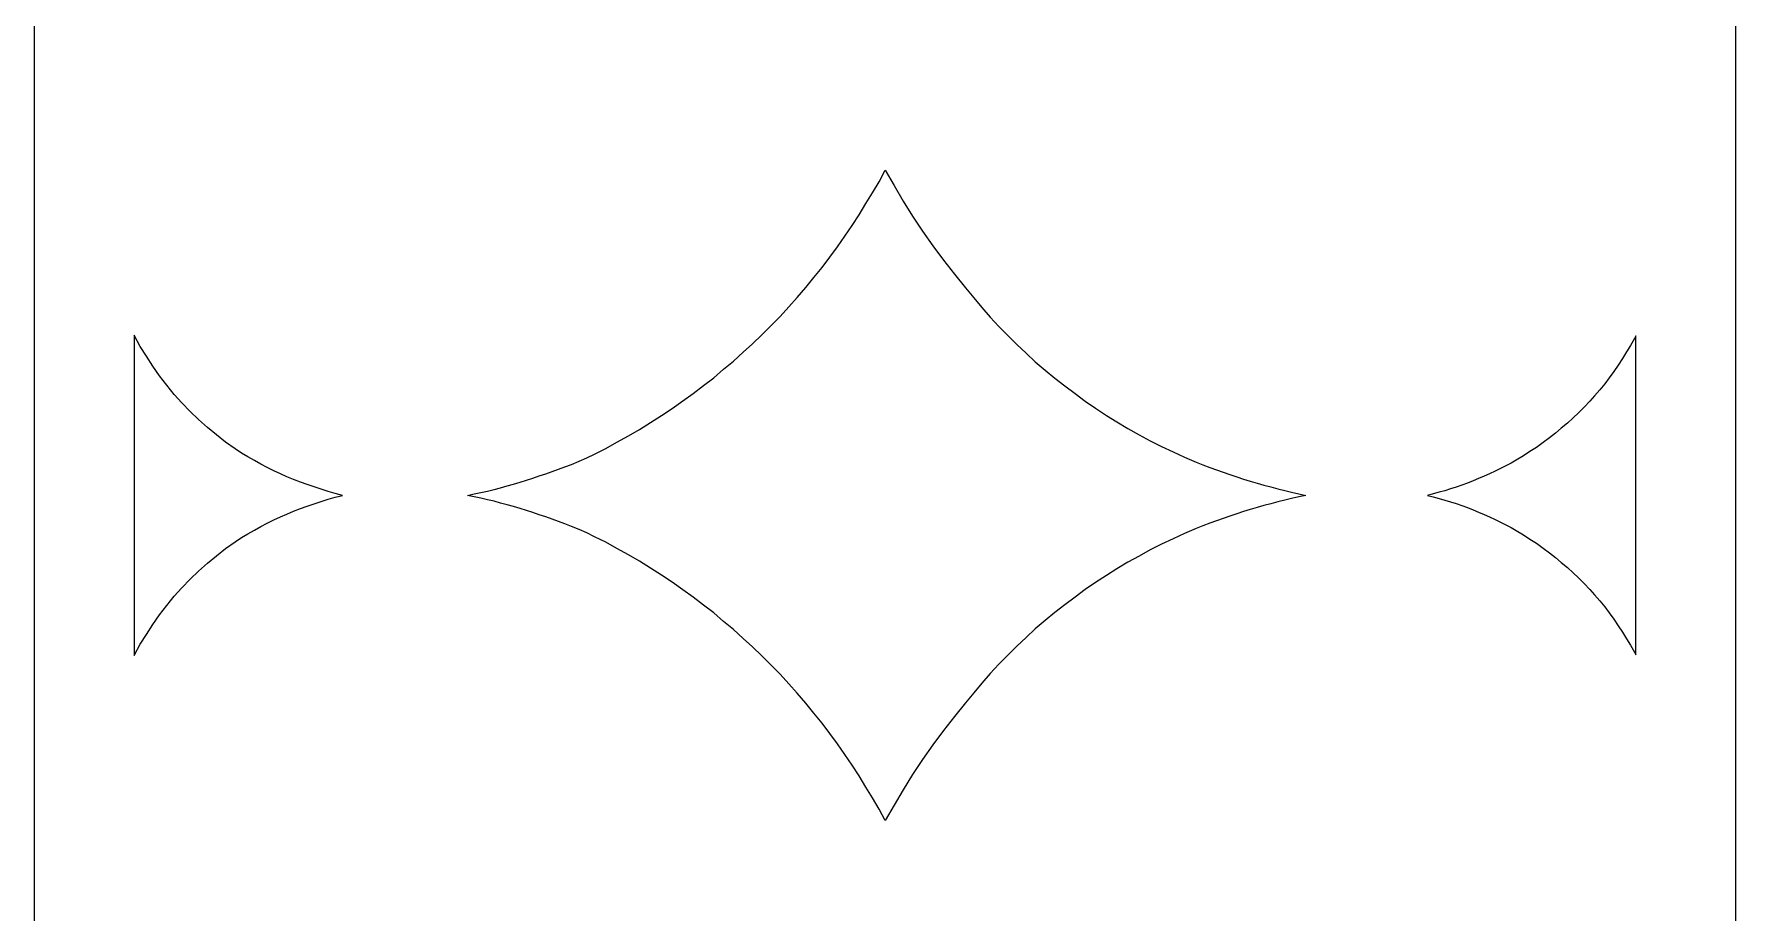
# Model space of a CAD drawing. Header units: centimetres. Extents: x -9.4 to 6.3, y -13 to 13.6.
# Drawn here: x -9.44 to -2.66, y 4.41 to 7.92 of the extents above; entities that cross this region are included whole.
import ezdxf

# ---------------------------------------------------------------- set-up
doc = ezdxf.new("R2010")
doc.units = ezdxf.units.CM
doc.header["$MEASUREMENT"] = 0
doc.layers.add('layer 1', color=7, linetype='Continuous')

msp = doc.modelspace()

# ---------------------------------------------------------------- linework, layer by layer
at = {"layer": 'layer 1', "color": 177, "lineweight": 9}
for points, knots in [([(-9.44332, 13.58709), (-9.44332, 13.58709), (-2.6561, 13.58709), (-2.6561, 13.58709), (-2.6561, 13.58709), (-2.6561, 13.58709), (-2.6561, -13.01887), (-2.6561, -13.01887), (-2.6561, -13.01887), (-2.6561, -13.01887), (-9.44332, -13.01887), (-9.44332, -13.01887), (-9.44332, -13.01887), (-9.44332, -13.01887), (-9.44332, 13.58709), (-9.44332, 13.58709)], [0, 0, 0, 0, 0.2, 0.2, 0.2, 0.2, 0.4, 0.4, 0.4, 0.4, 0.6, 0.6, 0.6, 0.6, 1, 1, 1, 1]), ([(-7.71492, 6.08173), (-7.57084, 6.05384), (-7.43741, 6.00997), (-7.30046, 5.95802), (-7.30046, 5.95802), (-7.30046, 5.95802), (-7.26874, 5.94534), (-7.26874, 5.94534), (-7.26874, 5.94534), (-7.26874, 5.94534), (-7.23914, 5.93159), (-7.23914, 5.93159), (-7.23914, 5.93159), (-7.23914, 5.93159), (-7.20848, 5.91679), (-7.20848, 5.91679), (-7.20848, 5.91679), (-7.20848, 5.91679), (-7.16303, 5.89459), (-7.16303, 5.89459), (-7.16303, 5.89459), (-7.16303, 5.89459), (-7.11861, 5.86922), (-7.11861, 5.86922), (-7.11861, 5.86922), (-7.11861, 5.86922), (-7.07209, 5.84385), (-7.07209, 5.84385), (-7.07209, 5.84385), (-7.07209, 5.84385), (-7.02875, 5.81848), (-7.02875, 5.81848), (-7.02875, 5.81848), (-7.02875, 5.81848), (-6.98541, 5.79097), (-6.98541, 5.79097), (-6.98541, 5.79097), (-6.98541, 5.79097), (-6.94099, 5.76349), (-6.94099, 5.76349), (-6.94099, 5.76349), (-6.94099, 5.76349), (-6.8987, 5.73494), (-6.8987, 5.73494), (-6.8987, 5.73494), (-6.8987, 5.73494), (-6.85641, 5.70429), (-6.85641, 5.70429), (-6.85641, 5.70429), (-6.85641, 5.70429), (-6.81413, 5.67469), (-6.81413, 5.67469), (-6.81413, 5.67469), (-6.81413, 5.67469), (-6.77394, 5.64297), (-6.77394, 5.64297), (-6.77394, 5.64297), (-6.77394, 5.64297), (-6.73271, 5.6123), (-6.73271, 5.6123), (-6.73271, 5.6123), (-6.73271, 5.6123), (-6.69359, 5.57847), (-6.69359, 5.57847), (-6.69359, 5.57847), (-6.69359, 5.57847), (-6.65448, 5.5457), (-6.65448, 5.5457), (-6.65448, 5.5457), (-6.65448, 5.5457), (-6.61535, 5.51081), (-6.61535, 5.51081), (-6.61535, 5.51081), (-6.61535, 5.51081), (-6.57834, 5.47698), (-6.57834, 5.47698), (-6.57834, 5.47698), (-6.57834, 5.47698), (-6.54029, 5.44102), (-6.54029, 5.44102), (-6.54029, 5.44102), (-6.54029, 5.44102), (-6.50434, 5.40507), (-6.50434, 5.40507), (-6.50434, 5.40507), (-6.50434, 5.40507), (-6.46838, 5.36807), (-6.46838, 5.36807), (-6.46838, 5.36807), (-6.46838, 5.36807), (-6.4335, 5.33002), (-6.4335, 5.33002), (-6.4335, 5.33002), (-6.4335, 5.33002), (-6.39967, 5.29194), (-6.39967, 5.29194), (-6.39967, 5.29194), (-6.39967, 5.29194), (-6.36584, 5.25177), (-6.36584, 5.25177), (-6.36584, 5.25177), (-6.36584, 5.25177), (-6.33307, 5.21265), (-6.33307, 5.21265), (-6.33307, 5.21265), (-6.33307, 5.21265), (-6.30028, 5.17248), (-6.30028, 5.17248), (-6.30028, 5.17248), (-6.30028, 5.17248), (-6.26962, 5.13123), (-6.26962, 5.13123), (-6.26962, 5.13123), (-6.26962, 5.13123), (-6.23896, 5.09), (-6.23896, 5.09), (-6.23896, 5.09), (-6.23896, 5.09), (-6.20936, 5.04772), (-6.20936, 5.04772), (-6.20936, 5.04772), (-6.20936, 5.04772), (-6.18082, 5.00543), (-6.18082, 5.00543), (-6.18082, 5.00543), (-6.18082, 5.00543), (-6.15227, 4.96209), (-6.15227, 4.96209), (-6.15227, 4.96209), (-6.15227, 4.96209), (-6.12583, 4.91767), (-6.12583, 4.91767), (-6.12583, 4.91767), (-6.12583, 4.91767), (-6.0994, 4.87433), (-6.0994, 4.87433), (-6.0994, 4.87433), (-6.0994, 4.87433), (-6.07297, 4.82993), (-6.07297, 4.82993), (-6.07297, 4.82993), (-6.07297, 4.82993), (-6.04971, 4.78339), (-6.04971, 4.78339), (-6.04971, 4.78339), (-6.04971, 4.78339), (-6.01377, 4.84578), (-6.01377, 4.84578), (-6.01377, 4.84578), (-6.01377, 4.84578), (-5.97782, 4.9071), (-5.97782, 4.9071), (-5.97782, 4.9071), (-5.97782, 4.9071), (-5.93975, 4.96737), (-5.93975, 4.96737), (-5.93975, 4.96737), (-5.93975, 4.96737), (-5.89958, 5.02763), (-5.89958, 5.02763), (-5.89958, 5.02763), (-5.89958, 5.02763), (-5.8594, 5.08578), (-5.8594, 5.08578), (-5.8594, 5.08578), (-5.8594, 5.08578), (-5.81606, 5.14288), (-5.81606, 5.14288), (-5.81606, 5.14288), (-5.81606, 5.14288), (-5.7727, 5.19891), (-5.7727, 5.19891), (-5.7727, 5.19891), (-5.7727, 5.19891), (-5.7283, 5.25388), (-5.7283, 5.25388), (-5.7283, 5.25388), (-5.7283, 5.25388), (-5.69553, 5.29405), (-5.69553, 5.29405), (-5.69553, 5.29405), (-5.69553, 5.29405), (-5.66381, 5.33213), (-5.66381, 5.33213), (-5.66381, 5.33213), (-5.66381, 5.33213), (-5.62998, 5.37019), (-5.62998, 5.37019), (-5.62998, 5.37019), (-5.62998, 5.37019), (-5.59613, 5.40825), (-5.59613, 5.40825), (-5.59613, 5.40825), (-5.59613, 5.40825), (-5.56019, 5.44419), (-5.56019, 5.44419), (-5.56019, 5.44419), (-5.56019, 5.44419), (-5.52425, 5.48015), (-5.52425, 5.48015), (-5.52425, 5.48015), (-5.52425, 5.48015), (-5.48725, 5.51398), (-5.48725, 5.51398), (-5.48725, 5.51398), (-5.48725, 5.51398), (-5.45023, 5.54887), (-5.45023, 5.54887), (-5.45023, 5.54887), (-5.45023, 5.54887), (-5.41111, 5.58164), (-5.41111, 5.58164), (-5.41111, 5.58164), (-5.41111, 5.58164), (-5.372, 5.61441), (-5.372, 5.61441), (-5.372, 5.61441), (-5.372, 5.61441), (-5.33288, 5.64509), (-5.33288, 5.64509), (-5.33288, 5.64509), (-5.33288, 5.64509), (-5.29165, 5.67574), (-5.29165, 5.67574), (-5.29165, 5.67574), (-5.29165, 5.67574), (-5.25146, 5.70534), (-5.25146, 5.70534), (-5.25146, 5.70534), (-5.25146, 5.70534), (-5.21023, 5.73389), (-5.21023, 5.73389), (-5.21023, 5.73389), (-5.21023, 5.73389), (-5.16689, 5.76243), (-5.16689, 5.76243), (-5.16689, 5.76243), (-5.16689, 5.76243), (-5.1246, 5.78886), (-5.1246, 5.78886), (-5.1246, 5.78886), (-5.1246, 5.78886), (-5.08124, 5.81531), (-5.08124, 5.81531), (-5.08124, 5.81531), (-5.08124, 5.81531), (-5.03578, 5.83962), (-5.03578, 5.83962), (-5.03578, 5.83962), (-5.03578, 5.83962), (-4.99244, 5.86394), (-4.99244, 5.86394), (-4.99244, 5.86394), (-4.99244, 5.86394), (-4.94698, 5.88719), (-4.94698, 5.88719), (-4.94698, 5.88719), (-4.94698, 5.88719), (-4.90045, 5.90834), (-4.90045, 5.90834), (-4.90045, 5.90834), (-4.90045, 5.90834), (-4.85499, 5.92948), (-4.85499, 5.92948), (-4.85499, 5.92948), (-4.85499, 5.92948), (-4.80848, 5.94957), (-4.80848, 5.94957), (-4.80848, 5.94957), (-4.66545, 6.00678), (-4.52246, 6.04969), (-4.37182, 6.08173), (-4.37182, 6.08173), (-4.52246, 6.11377), (-4.66545, 6.15668), (-4.80848, 6.21389), (-4.80848, 6.21389), (-4.80848, 6.21389), (-4.85499, 6.23398), (-4.85499, 6.23398), (-4.85499, 6.23398), (-4.85499, 6.23398), (-4.90045, 6.25512), (-4.90045, 6.25512), (-4.90045, 6.25512), (-4.90045, 6.25512), (-4.94698, 6.27627), (-4.94698, 6.27627), (-4.94698, 6.27627), (-4.94698, 6.27627), (-4.99244, 6.29952), (-4.99244, 6.29952), (-4.99244, 6.29952), (-4.99244, 6.29952), (-5.03578, 6.32384), (-5.03578, 6.32384), (-5.03578, 6.32384), (-5.03578, 6.32384), (-5.08124, 6.34815), (-5.08124, 6.34815), (-5.08124, 6.34815), (-5.08124, 6.34815), (-5.1246, 6.3746), (-5.1246, 6.3746), (-5.1246, 6.3746), (-5.1246, 6.3746), (-5.16689, 6.40103), (-5.16689, 6.40103), (-5.16689, 6.40103), (-5.16689, 6.40103), (-5.21023, 6.42957), (-5.21023, 6.42957), (-5.21023, 6.42957), (-5.21023, 6.42957), (-5.25146, 6.45812), (-5.25146, 6.45812), (-5.25146, 6.45812), (-5.25146, 6.45812), (-5.29165, 6.48772), (-5.29165, 6.48772), (-5.29165, 6.48772), (-5.29165, 6.48772), (-5.33288, 6.51837), (-5.33288, 6.51837), (-5.33288, 6.51837), (-5.33288, 6.51837), (-5.372, 6.54905), (-5.372, 6.54905), (-5.372, 6.54905), (-5.372, 6.54905), (-5.41111, 6.58182), (-5.41111, 6.58182), (-5.41111, 6.58182), (-5.41111, 6.58182), (-5.45023, 6.61459), (-5.45023, 6.61459), (-5.45023, 6.61459), (-5.45023, 6.61459), (-5.48725, 6.64948), (-5.48725, 6.64948), (-5.48725, 6.64948), (-5.48725, 6.64948), (-5.52425, 6.68331), (-5.52425, 6.68331), (-5.52425, 6.68331), (-5.52425, 6.68331), (-5.56019, 6.71927), (-5.56019, 6.71927), (-5.56019, 6.71927), (-5.56019, 6.71927), (-5.59613, 6.75521), (-5.59613, 6.75521), (-5.59613, 6.75521), (-5.59613, 6.75521), (-5.62998, 6.79327), (-5.62998, 6.79327), (-5.62998, 6.79327), (-5.62998, 6.79327), (-5.66381, 6.83133), (-5.66381, 6.83133), (-5.66381, 6.83133), (-5.66381, 6.83133), (-5.69553, 6.8694), (-5.69553, 6.8694), (-5.69553, 6.8694), (-5.69553, 6.8694), (-5.7283, 6.90958), (-5.7283, 6.90958), (-5.7283, 6.90958), (-5.7283, 6.90958), (-5.7727, 6.96455), (-5.7727, 6.96455), (-5.7727, 6.96455), (-5.7727, 6.96455), (-5.81606, 7.02058), (-5.81606, 7.02058), (-5.81606, 7.02058), (-5.81606, 7.02058), (-5.8594, 7.07768), (-5.8594, 7.07768), (-5.8594, 7.07768), (-5.8594, 7.07768), (-5.89958, 7.13583), (-5.89958, 7.13583), (-5.89958, 7.13583), (-5.89958, 7.13583), (-5.93975, 7.19609), (-5.93975, 7.19609), (-5.93975, 7.19609), (-5.93975, 7.19609), (-5.97782, 7.25636), (-5.97782, 7.25636), (-5.97782, 7.25636), (-5.97782, 7.25636), (-6.01377, 7.31768), (-6.01377, 7.31768), (-6.01377, 7.31768), (-6.01377, 7.31768), (-6.04971, 7.38007), (-6.04971, 7.38007), (-6.04971, 7.38007), (-6.04971, 7.38007), (-6.07297, 7.33353), (-6.07297, 7.33353), (-6.07297, 7.33353), (-6.07297, 7.33353), (-6.0994, 7.28913), (-6.0994, 7.28913), (-6.0994, 7.28913), (-6.0994, 7.28913), (-6.12583, 7.24579), (-6.12583, 7.24579), (-6.12583, 7.24579), (-6.12583, 7.24579), (-6.15227, 7.20137), (-6.15227, 7.20137), (-6.15227, 7.20137), (-6.15227, 7.20137), (-6.18082, 7.15803), (-6.18082, 7.15803), (-6.18082, 7.15803), (-6.18082, 7.15803), (-6.20936, 7.11574), (-6.20936, 7.11574), (-6.20936, 7.11574), (-6.20936, 7.11574), (-6.23896, 7.07345), (-6.23896, 7.07345), (-6.23896, 7.07345), (-6.23896, 7.07345), (-6.26962, 7.03223), (-6.26962, 7.03223), (-6.26962, 7.03223), (-6.26962, 7.03223), (-6.30028, 6.99098), (-6.30028, 6.99098), (-6.30028, 6.99098), (-6.30028, 6.99098), (-6.33307, 6.95081), (-6.33307, 6.95081), (-6.33307, 6.95081), (-6.33307, 6.95081), (-6.36584, 6.91169), (-6.36584, 6.91169), (-6.36584, 6.91169), (-6.36584, 6.91169), (-6.39967, 6.87152), (-6.39967, 6.87152), (-6.39967, 6.87152), (-6.39967, 6.87152), (-6.4335, 6.83344), (-6.4335, 6.83344), (-6.4335, 6.83344), (-6.4335, 6.83344), (-6.46838, 6.79539), (-6.46838, 6.79539), (-6.46838, 6.79539), (-6.46838, 6.79539), (-6.50434, 6.75838), (-6.50434, 6.75838), (-6.50434, 6.75838), (-6.50434, 6.75838), (-6.54029, 6.72244), (-6.54029, 6.72244), (-6.54029, 6.72244), (-6.54029, 6.72244), (-6.57834, 6.68648), (-6.57834, 6.68648), (-6.57834, 6.68648), (-6.57834, 6.68648), (-6.61535, 6.65265), (-6.61535, 6.65265), (-6.61535, 6.65265), (-6.61535, 6.65265), (-6.65448, 6.61776), (-6.65448, 6.61776), (-6.65448, 6.61776), (-6.65448, 6.61776), (-6.69359, 6.58499), (-6.69359, 6.58499), (-6.69359, 6.58499), (-6.69359, 6.58499), (-6.73271, 6.55116), (-6.73271, 6.55116), (-6.73271, 6.55116), (-6.73271, 6.55116), (-6.77394, 6.52051), (-6.77394, 6.52051), (-6.77394, 6.52051), (-6.77394, 6.52051), (-6.81413, 6.48877), (-6.81413, 6.48877), (-6.81413, 6.48877), (-6.81413, 6.48877), (-6.85641, 6.45917), (-6.85641, 6.45917), (-6.85641, 6.45917), (-6.85641, 6.45917), (-6.8987, 6.42851), (-6.8987, 6.42851), (-6.8987, 6.42851), (-6.8987, 6.42851), (-6.94099, 6.39997), (-6.94099, 6.39997), (-6.94099, 6.39997), (-6.94099, 6.39997), (-6.98541, 6.37249), (-6.98541, 6.37249), (-6.98541, 6.37249), (-6.98541, 6.37249), (-7.02875, 6.34498), (-7.02875, 6.34498), (-7.02875, 6.34498), (-7.02875, 6.34498), (-7.07209, 6.31961), (-7.07209, 6.31961), (-7.07209, 6.31961), (-7.07209, 6.31961), (-7.11861, 6.29424), (-7.11861, 6.29424), (-7.11861, 6.29424), (-7.11861, 6.29424), (-7.16303, 6.26887), (-7.16303, 6.26887), (-7.16303, 6.26887), (-7.16303, 6.26887), (-7.20848, 6.24666), (-7.20848, 6.24666), (-7.20848, 6.24666), (-7.20848, 6.24666), (-7.23914, 6.23186), (-7.23914, 6.23186), (-7.23914, 6.23186), (-7.23914, 6.23186), (-7.26874, 6.21812), (-7.26874, 6.21812), (-7.26874, 6.21812), (-7.26874, 6.21812), (-7.30046, 6.20544), (-7.30046, 6.20544), (-7.30046, 6.20544), (-7.43741, 6.15349), (-7.57084, 6.10962), (-7.71492, 6.08173)], [0, 0, 0, 0, 0.0072993, 0.0072993, 0.0072993, 0.0072993, 0.0145985, 0.0145985, 0.0145985, 0.0145985, 0.0218978, 0.0218978, 0.0218978, 0.0218978, 0.0291971, 0.0291971, 0.0291971, 0.0291971, 0.0364964, 0.0364964, 0.0364964, 0.0364964, 0.0437956, 0.0437956, 0.0437956, 0.0437956, 0.0510949, 0.0510949, 0.0510949, 0.0510949, 0.0583942, 0.0583942, 0.0583942, 0.0583942, 0.0656934, 0.0656934, 0.0656934, 0.0656934, 0.0729927, 0.0729927, 0.0729927, 0.0729927, 0.080292, 0.080292, 0.080292, 0.080292, 0.0875912, 0.0875912, 0.0875912, 0.0875912, 0.0948905, 0.0948905, 0.0948905, 0.0948905, 0.1021898, 0.1021898, 0.1021898, 0.1021898, 0.1094891, 0.1094891, 0.1094891, 0.1094891, 0.1167883, 0.1167883, 0.1167883, 0.1167883, 0.1240876, 0.1240876, 0.1240876, 0.1240876, 0.1313869, 0.1313869, 0.1313869, 0.1313869, 0.1386861, 0.1386861, 0.1386861, 0.1386861, 0.1459854, 0.1459854, 0.1459854, 0.1459854, 0.1532847, 0.1532847, 0.1532847, 0.1532847, 0.1605839, 0.1605839, 0.1605839, 0.1605839, 0.1678832, 0.1678832, 0.1678832, 0.1678832, 0.1751825, 0.1751825, 0.1751825, 0.1751825, 0.1824818, 0.1824818, 0.1824818, 0.1824818, 0.189781, 0.189781, 0.189781, 0.189781, 0.1970803, 0.1970803, 0.1970803, 0.1970803, 0.2043796, 0.2043796, 0.2043796, 0.2043796, 0.2116788, 0.2116788, 0.2116788, 0.2116788, 0.2189781, 0.2189781, 0.2189781, 0.2189781, 0.2262774, 0.2262774, 0.2262774, 0.2262774, 0.2335766, 0.2335766, 0.2335766, 0.2335766, 0.2408759, 0.2408759, 0.2408759, 0.2408759, 0.2481752, 0.2481752, 0.2481752, 0.2481752, 0.2554745, 0.2554745, 0.2554745, 0.2554745, 0.2627737, 0.2627737, 0.2627737, 0.2627737, 0.270073, 0.270073, 0.270073, 0.270073, 0.2773723, 0.2773723, 0.2773723, 0.2773723, 0.2846715, 0.2846715, 0.2846715, 0.2846715, 0.2919708, 0.2919708, 0.2919708, 0.2919708, 0.2992701, 0.2992701, 0.2992701, 0.2992701, 0.3065693, 0.3065693, 0.3065693, 0.3065693, 0.3138686, 0.3138686, 0.3138686, 0.3138686, 0.3211679, 0.3211679, 0.3211679, 0.3211679, 0.3284672, 0.3284672, 0.3284672, 0.3284672, 0.3357664, 0.3357664, 0.3357664, 0.3357664, 0.3430657, 0.3430657, 0.3430657, 0.3430657, 0.350365, 0.350365, 0.350365, 0.350365, 0.3576642, 0.3576642, 0.3576642, 0.3576642, 0.3649635, 0.3649635, 0.3649635, 0.3649635, 0.3722628, 0.3722628, 0.3722628, 0.3722628, 0.379562, 0.379562, 0.379562, 0.379562, 0.3868613, 0.3868613, 0.3868613, 0.3868613, 0.3941606, 0.3941606, 0.3941606, 0.3941606, 0.4014599, 0.4014599, 0.4014599, 0.4014599, 0.4087591, 0.4087591, 0.4087591, 0.4087591, 0.4160584, 0.4160584, 0.4160584, 0.4160584, 0.4233577, 0.4233577, 0.4233577, 0.4233577, 0.4306569, 0.4306569, 0.4306569, 0.4306569, 0.4379562, 0.4379562, 0.4379562, 0.4379562, 0.4452555, 0.4452555, 0.4452555, 0.4452555, 0.4525547, 0.4525547, 0.4525547, 0.4525547, 0.459854, 0.459854, 0.459854, 0.459854, 0.4671533, 0.4671533, 0.4671533, 0.4671533, 0.4744526, 0.4744526, 0.4744526, 0.4744526, 0.4817518, 0.4817518, 0.4817518, 0.4817518, 0.4890511, 0.4890511, 0.4890511, 0.4890511, 0.4963504, 0.4963504, 0.4963504, 0.4963504, 0.5036496, 0.5036496, 0.5036496, 0.5036496, 0.5109489, 0.5109489, 0.5109489, 0.5109489, 0.5182482, 0.5182482, 0.5182482, 0.5182482, 0.5255474, 0.5255474, 0.5255474, 0.5255474, 0.5328467, 0.5328467, 0.5328467, 0.5328467, 0.540146, 0.540146, 0.540146, 0.540146, 0.5474453, 0.5474453, 0.5474453, 0.5474453, 0.5547445, 0.5547445, 0.5547445, 0.5547445, 0.5620438, 0.5620438, 0.5620438, 0.5620438, 0.5693431, 0.5693431, 0.5693431, 0.5693431, 0.5766423, 0.5766423, 0.5766423, 0.5766423, 0.5839416, 0.5839416, 0.5839416, 0.5839416, 0.5912409, 0.5912409, 0.5912409, 0.5912409, 0.5985401, 0.5985401, 0.5985401, 0.5985401, 0.6058394, 0.6058394, 0.6058394, 0.6058394, 0.6131387, 0.6131387, 0.6131387, 0.6131387, 0.620438, 0.620438, 0.620438, 0.620438, 0.6277372, 0.6277372, 0.6277372, 0.6277372, 0.6350365, 0.6350365, 0.6350365, 0.6350365, 0.6423358, 0.6423358, 0.6423358, 0.6423358, 0.649635, 0.649635, 0.649635, 0.649635, 0.6569343, 0.6569343, 0.6569343, 0.6569343, 0.6642336, 0.6642336, 0.6642336, 0.6642336, 0.6715328, 0.6715328, 0.6715328, 0.6715328, 0.6788321, 0.6788321, 0.6788321, 0.6788321, 0.6861314, 0.6861314, 0.6861314, 0.6861314, 0.6934307, 0.6934307, 0.6934307, 0.6934307, 0.7007299, 0.7007299, 0.7007299, 0.7007299, 0.7080292, 0.7080292, 0.7080292, 0.7080292, 0.7153285, 0.7153285, 0.7153285, 0.7153285, 0.7226277, 0.7226277, 0.7226277, 0.7226277, 0.729927, 0.729927, 0.729927, 0.729927, 0.7372263, 0.7372263, 0.7372263, 0.7372263, 0.7445255, 0.7445255, 0.7445255, 0.7445255, 0.7518248, 0.7518248, 0.7518248, 0.7518248, 0.7591241, 0.7591241, 0.7591241, 0.7591241, 0.7664234, 0.7664234, 0.7664234, 0.7664234, 0.7737226, 0.7737226, 0.7737226, 0.7737226, 0.7810219, 0.7810219, 0.7810219, 0.7810219, 0.7883212, 0.7883212, 0.7883212, 0.7883212, 0.7956204, 0.7956204, 0.7956204, 0.7956204, 0.8029197, 0.8029197, 0.8029197, 0.8029197, 0.810219, 0.810219, 0.810219, 0.810219, 0.8175182, 0.8175182, 0.8175182, 0.8175182, 0.8248175, 0.8248175, 0.8248175, 0.8248175, 0.8321168, 0.8321168, 0.8321168, 0.8321168, 0.8394161, 0.8394161, 0.8394161, 0.8394161, 0.8467153, 0.8467153, 0.8467153, 0.8467153, 0.8540146, 0.8540146, 0.8540146, 0.8540146, 0.8613139, 0.8613139, 0.8613139, 0.8613139, 0.8686131, 0.8686131, 0.8686131, 0.8686131, 0.8759124, 0.8759124, 0.8759124, 0.8759124, 0.8832117, 0.8832117, 0.8832117, 0.8832117, 0.8905109, 0.8905109, 0.8905109, 0.8905109, 0.8978102, 0.8978102, 0.8978102, 0.8978102, 0.9051095, 0.9051095, 0.9051095, 0.9051095, 0.9124088, 0.9124088, 0.9124088, 0.9124088, 0.919708, 0.919708, 0.919708, 0.919708, 0.9270073, 0.9270073, 0.9270073, 0.9270073, 0.9343066, 0.9343066, 0.9343066, 0.9343066, 0.9416058, 0.9416058, 0.9416058, 0.9416058, 0.9489051, 0.9489051, 0.9489051, 0.9489051, 0.9562044, 0.9562044, 0.9562044, 0.9562044, 0.9635036, 0.9635036, 0.9635036, 0.9635036, 0.9708029, 0.9708029, 0.9708029, 0.9708029, 0.9781022, 0.9781022, 0.9781022, 0.9781022, 0.9854015, 0.9854015, 0.9854015, 0.9854015, 1, 1, 1, 1]), ([(-9.04395, 5.44301), (-9.04395, 5.44301), (-9.04395, 6.72045), (-9.04395, 6.72045), (-9.04395, 6.72045), (-9.04395, 6.72045), (-9.04286, 6.71821), (-9.04286, 6.71821), (-9.04286, 6.71821), (-9.04286, 6.71821), (-9.01958, 6.67591), (-9.01958, 6.67591), (-9.01958, 6.67591), (-9.01958, 6.67591), (-8.99527, 6.63679), (-8.99527, 6.63679), (-8.99527, 6.63679), (-8.99527, 6.63679), (-8.9699, 6.59662), (-8.9699, 6.59662), (-8.9699, 6.59662), (-8.9699, 6.59662), (-8.94241, 6.55856), (-8.94241, 6.55856), (-8.94241, 6.55856), (-8.94241, 6.55856), (-8.91387, 6.52156), (-8.91387, 6.52156), (-8.91387, 6.52156), (-8.91387, 6.52156), (-8.88427, 6.48454), (-8.88427, 6.48454), (-8.88427, 6.48454), (-8.88427, 6.48454), (-8.85361, 6.45071), (-8.85361, 6.45071), (-8.85361, 6.45071), (-8.85361, 6.45071), (-8.82082, 6.41583), (-8.82082, 6.41583), (-8.82082, 6.41583), (-8.82082, 6.41583), (-8.78699, 6.38411), (-8.78699, 6.38411), (-8.78699, 6.38411), (-8.78699, 6.38411), (-8.7521, 6.3524), (-8.7521, 6.3524), (-8.7521, 6.3524), (-8.7521, 6.3524), (-8.71616, 6.32278), (-8.71616, 6.32278), (-8.71616, 6.32278), (-8.71616, 6.32278), (-8.67914, 6.29424), (-8.67914, 6.29424), (-8.67914, 6.29424), (-8.67914, 6.29424), (-8.64108, 6.26675), (-8.64108, 6.26675), (-8.64108, 6.26675), (-8.50556, 6.17884), (-8.3691, 6.12168), (-8.2129, 6.08173), (-8.2129, 6.08173), (-8.3691, 6.04178), (-8.50556, 5.98462), (-8.64108, 5.89671), (-8.64108, 5.89671), (-8.64108, 5.89671), (-8.67914, 5.86922), (-8.67914, 5.86922), (-8.67914, 5.86922), (-8.67914, 5.86922), (-8.71616, 5.84068), (-8.71616, 5.84068), (-8.71616, 5.84068), (-8.71616, 5.84068), (-8.7521, 5.81106), (-8.7521, 5.81106), (-8.7521, 5.81106), (-8.7521, 5.81106), (-8.78699, 5.77935), (-8.78699, 5.77935), (-8.78699, 5.77935), (-8.78699, 5.77935), (-8.82082, 5.74763), (-8.82082, 5.74763), (-8.82082, 5.74763), (-8.82082, 5.74763), (-8.85361, 5.71274), (-8.85361, 5.71274), (-8.85361, 5.71274), (-8.85361, 5.71274), (-8.88427, 5.67892), (-8.88427, 5.67892), (-8.88427, 5.67892), (-8.88427, 5.67892), (-8.91387, 5.6419), (-8.91387, 5.6419), (-8.91387, 5.6419), (-8.91387, 5.6419), (-8.94241, 5.6049), (-8.94241, 5.6049), (-8.94241, 5.6049), (-8.94241, 5.6049), (-8.9699, 5.56684), (-8.9699, 5.56684), (-8.9699, 5.56684), (-8.9699, 5.56684), (-8.99527, 5.52667), (-8.99527, 5.52667), (-8.99527, 5.52667), (-8.99527, 5.52667), (-9.01958, 5.48755), (-9.01958, 5.48755), (-9.01958, 5.48755), (-9.01958, 5.48755), (-9.04286, 5.44525), (-9.04286, 5.44525), (-9.04286, 5.44525), (-9.04286, 5.44525), (-9.04395, 5.44301), (-9.04395, 5.44301)], [0, 0, 0, 0, 0.03125, 0.03125, 0.03125, 0.03125, 0.0625, 0.0625, 0.0625, 0.0625, 0.09375, 0.09375, 0.09375, 0.09375, 0.125, 0.125, 0.125, 0.125, 0.15625, 0.15625, 0.15625, 0.15625, 0.1875, 0.1875, 0.1875, 0.1875, 0.21875, 0.21875, 0.21875, 0.21875, 0.25, 0.25, 0.25, 0.25, 0.28125, 0.28125, 0.28125, 0.28125, 0.3125, 0.3125, 0.3125, 0.3125, 0.34375, 0.34375, 0.34375, 0.34375, 0.375, 0.375, 0.375, 0.375, 0.40625, 0.40625, 0.40625, 0.40625, 0.4375, 0.4375, 0.4375, 0.4375, 0.46875, 0.46875, 0.46875, 0.46875, 0.5, 0.5, 0.5, 0.5, 0.53125, 0.53125, 0.53125, 0.53125, 0.5625, 0.5625, 0.5625, 0.5625, 0.59375, 0.59375, 0.59375, 0.59375, 0.625, 0.625, 0.625, 0.625, 0.65625, 0.65625, 0.65625, 0.65625, 0.6875, 0.6875, 0.6875, 0.6875, 0.71875, 0.71875, 0.71875, 0.71875, 0.75, 0.75, 0.75, 0.75, 0.78125, 0.78125, 0.78125, 0.78125, 0.8125, 0.8125, 0.8125, 0.8125, 0.84375, 0.84375, 0.84375, 0.84375, 0.875, 0.875, 0.875, 0.875, 0.90625, 0.90625, 0.90625, 0.90625, 0.9375, 0.9375, 0.9375, 0.9375, 1, 1, 1, 1]), ([(-3.05547, 6.71828), (-3.05547, 6.71828), (-3.05547, 5.44518), (-3.05547, 5.44518), (-3.05547, 5.44518), (-3.05547, 5.44518), (-3.06079, 5.45582), (-3.06079, 5.45582), (-3.06079, 5.45582), (-3.06079, 5.45582), (-3.07667, 5.48332), (-3.07667, 5.48332), (-3.07667, 5.48332), (-3.07667, 5.48332), (-3.09252, 5.50869), (-3.09252, 5.50869), (-3.09252, 5.50869), (-3.09252, 5.50869), (-3.10838, 5.53618), (-3.10838, 5.53618), (-3.10838, 5.53618), (-3.10838, 5.53618), (-3.1253, 5.56155), (-3.1253, 5.56155), (-3.1253, 5.56155), (-3.1253, 5.56155), (-3.14327, 5.58692), (-3.14327, 5.58692), (-3.14327, 5.58692), (-3.14327, 5.58692), (-3.16124, 5.6123), (-3.16124, 5.6123), (-3.16124, 5.6123), (-3.16124, 5.6123), (-3.17921, 5.63661), (-3.17921, 5.63661), (-3.17921, 5.63661), (-3.17921, 5.63661), (-3.1993, 5.66094), (-3.1993, 5.66094), (-3.1993, 5.66094), (-3.1993, 5.66094), (-3.22044, 5.6842), (-3.22044, 5.6842), (-3.22044, 5.6842), (-3.22044, 5.6842), (-3.23947, 5.7064), (-3.23947, 5.7064), (-3.23947, 5.7064), (-3.23947, 5.7064), (-3.26169, 5.72966), (-3.26169, 5.72966), (-3.26169, 5.72966), (-3.26169, 5.72966), (-3.28389, 5.75186), (-3.28389, 5.75186), (-3.28389, 5.75186), (-3.28389, 5.75186), (-3.30503, 5.773), (-3.30503, 5.773), (-3.30503, 5.773), (-3.30503, 5.773), (-3.32829, 5.79415), (-3.32829, 5.79415), (-3.32829, 5.79415), (-3.32829, 5.79415), (-3.3526, 5.81425), (-3.3526, 5.81425), (-3.3526, 5.81425), (-3.3526, 5.81425), (-3.37586, 5.83328), (-3.37586, 5.83328), (-3.37586, 5.83328), (-3.37586, 5.83328), (-3.40018, 5.85231), (-3.40018, 5.85231), (-3.40018, 5.85231), (-3.40018, 5.85231), (-3.42557, 5.87134), (-3.42557, 5.87134), (-3.42557, 5.87134), (-3.42557, 5.87134), (-3.45094, 5.89037), (-3.45094, 5.89037), (-3.45094, 5.89037), (-3.45094, 5.89037), (-3.47842, 5.90728), (-3.47842, 5.90728), (-3.47842, 5.90728), (-3.47842, 5.90728), (-3.5038, 5.92419), (-3.5038, 5.92419), (-3.5038, 5.92419), (-3.5038, 5.92419), (-3.53234, 5.94111), (-3.53234, 5.94111), (-3.53234, 5.94111), (-3.64279, 6.00483), (-3.76267, 6.05184), (-3.88652, 6.08173), (-3.88652, 6.08173), (-3.76267, 6.11162), (-3.64279, 6.15863), (-3.53234, 6.22235), (-3.53234, 6.22235), (-3.53234, 6.22235), (-3.5038, 6.23926), (-3.5038, 6.23926), (-3.5038, 6.23926), (-3.5038, 6.23926), (-3.47842, 6.25618), (-3.47842, 6.25618), (-3.47842, 6.25618), (-3.47842, 6.25618), (-3.45094, 6.27309), (-3.45094, 6.27309), (-3.45094, 6.27309), (-3.45094, 6.27309), (-3.42557, 6.29212), (-3.42557, 6.29212), (-3.42557, 6.29212), (-3.42557, 6.29212), (-3.40018, 6.31115), (-3.40018, 6.31115), (-3.40018, 6.31115), (-3.40018, 6.31115), (-3.37586, 6.33018), (-3.37586, 6.33018), (-3.37586, 6.33018), (-3.37586, 6.33018), (-3.3526, 6.34921), (-3.3526, 6.34921), (-3.3526, 6.34921), (-3.3526, 6.34921), (-3.32829, 6.36931), (-3.32829, 6.36931), (-3.32829, 6.36931), (-3.32829, 6.36931), (-3.30503, 6.39046), (-3.30503, 6.39046), (-3.30503, 6.39046), (-3.30503, 6.39046), (-3.28389, 6.4116), (-3.28389, 6.4116), (-3.28389, 6.4116), (-3.28389, 6.4116), (-3.26169, 6.4338), (-3.26169, 6.4338), (-3.26169, 6.4338), (-3.26169, 6.4338), (-3.23947, 6.45706), (-3.23947, 6.45706), (-3.23947, 6.45706), (-3.23947, 6.45706), (-3.22044, 6.47926), (-3.22044, 6.47926), (-3.22044, 6.47926), (-3.22044, 6.47926), (-3.1993, 6.50252), (-3.1993, 6.50252), (-3.1993, 6.50252), (-3.1993, 6.50252), (-3.17921, 6.52685), (-3.17921, 6.52685), (-3.17921, 6.52685), (-3.17921, 6.52685), (-3.16124, 6.55116), (-3.16124, 6.55116), (-3.16124, 6.55116), (-3.16124, 6.55116), (-3.14327, 6.57654), (-3.14327, 6.57654), (-3.14327, 6.57654), (-3.14327, 6.57654), (-3.1253, 6.60191), (-3.1253, 6.60191), (-3.1253, 6.60191), (-3.1253, 6.60191), (-3.10838, 6.62728), (-3.10838, 6.62728), (-3.10838, 6.62728), (-3.10838, 6.62728), (-3.09252, 6.65476), (-3.09252, 6.65476), (-3.09252, 6.65476), (-3.09252, 6.65476), (-3.07667, 6.68014), (-3.07667, 6.68014), (-3.07667, 6.68014), (-3.07667, 6.68014), (-3.06079, 6.70764), (-3.06079, 6.70764), (-3.06079, 6.70764), (-3.06079, 6.70764), (-3.05547, 6.71828), (-3.05547, 6.71828)], [0, 0, 0, 0, 0.02, 0.02, 0.02, 0.02, 0.04, 0.04, 0.04, 0.04, 0.06, 0.06, 0.06, 0.06, 0.08, 0.08, 0.08, 0.08, 0.1, 0.1, 0.1, 0.1, 0.12, 0.12, 0.12, 0.12, 0.14, 0.14, 0.14, 0.14, 0.16, 0.16, 0.16, 0.16, 0.18, 0.18, 0.18, 0.18, 0.2, 0.2, 0.2, 0.2, 0.22, 0.22, 0.22, 0.22, 0.24, 0.24, 0.24, 0.24, 0.26, 0.26, 0.26, 0.26, 0.28, 0.28, 0.28, 0.28, 0.3, 0.3, 0.3, 0.3, 0.32, 0.32, 0.32, 0.32, 0.34, 0.34, 0.34, 0.34, 0.36, 0.36, 0.36, 0.36, 0.38, 0.38, 0.38, 0.38, 0.4, 0.4, 0.4, 0.4, 0.42, 0.42, 0.42, 0.42, 0.44, 0.44, 0.44, 0.44, 0.46, 0.46, 0.46, 0.46, 0.48, 0.48, 0.48, 0.48, 0.5, 0.5, 0.5, 0.5, 0.52, 0.52, 0.52, 0.52, 0.54, 0.54, 0.54, 0.54, 0.56, 0.56, 0.56, 0.56, 0.58, 0.58, 0.58, 0.58, 0.6, 0.6, 0.6, 0.6, 0.62, 0.62, 0.62, 0.62, 0.64, 0.64, 0.64, 0.64, 0.66, 0.66, 0.66, 0.66, 0.68, 0.68, 0.68, 0.68, 0.7, 0.7, 0.7, 0.7, 0.72, 0.72, 0.72, 0.72, 0.74, 0.74, 0.74, 0.74, 0.76, 0.76, 0.76, 0.76, 0.78, 0.78, 0.78, 0.78, 0.8, 0.8, 0.8, 0.8, 0.82, 0.82, 0.82, 0.82, 0.84, 0.84, 0.84, 0.84, 0.86, 0.86, 0.86, 0.86, 0.88, 0.88, 0.88, 0.88, 0.9, 0.9, 0.9, 0.9, 0.92, 0.92, 0.92, 0.92, 0.94, 0.94, 0.94, 0.94, 0.96, 0.96, 0.96, 0.96, 1, 1, 1, 1])]:
    msp.add_open_spline(points, degree=3, knots=knots, dxfattribs=at)

doc.saveas('drawing.dxf')
